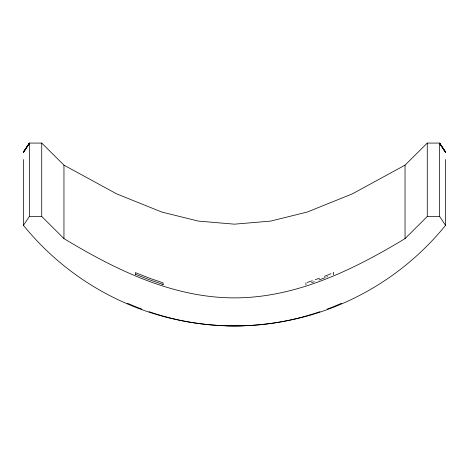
<?xml version="1.0" encoding="UTF-8"?>
<svg xmlns="http://www.w3.org/2000/svg" width="469" height="469" viewBox="0 0 469 469"><rect width="100%" height="100%" fill="white"/><g stroke="black" fill="none" stroke-linecap="round" stroke-linejoin="round"><path stroke-width="0.7" d="M242.731 325.222L242.602 325.785L226.398 325.785L226.269 325.222M23.45 225.349L29.365 216.444L29.365 143.08L41.729 143.08L63.954 165.147L116.675 193.879L161.793 212.052L198.287 221.087L234.5 224.17L270.713 221.087L307.207 212.052L352.325 193.879L405.046 165.147L427.271 143.08L439.635 143.08L445.55 151.95L439.635 143.367L445.55 152.513L439.635 143.08L439.635 216.444L445.55 225.349A271.733 271.733 0 0 1 23.45 225.349L23.45 159.577M29.365 216.444L41.729 216.444L63.954 238.604C115.737 269.88 173.149 298.032 235.004 297.879C296.502 297.721 353.532 269.71 405.046 238.604L427.271 216.444L439.635 216.444M333.277 272.759L333.629 272.612L333.629 274.705M330.985 273.708L329.701 274.236M329.191 274.441L324.319 276.37M327.649 276.675L326.881 276.98M325.345 277.584L318.949 280.011M319.459 278.211L315.367 279.688M314.347 281.664L311.539 282.637M312.307 280.755L307.125 282.485M163.083 284.49L162.034 284.155M161.793 284.073L148.773 279.536L135.371 274.224M445.55 159.577L445.55 225.349M427.271 143.08L427.271 216.444M405.046 165.147L405.046 238.604M305.917 282.871L305.917 284.876M163.083 284.876L163.083 282.871L149.541 278.211L135.371 272.612L135.371 274.705M63.954 165.147L63.954 238.604M41.729 143.08L41.729 216.444M341.567 303.238A264.059 264.059 0 0 1 327.186 309.118M319.893 311.727A264.059 264.059 0 0 1 149.107 311.727M141.814 309.118A264.059 264.059 0 0 1 127.433 303.238M29.365 143.08L23.45 152.513L29.365 143.367L23.45 151.95L29.365 143.08"/></g></svg>
